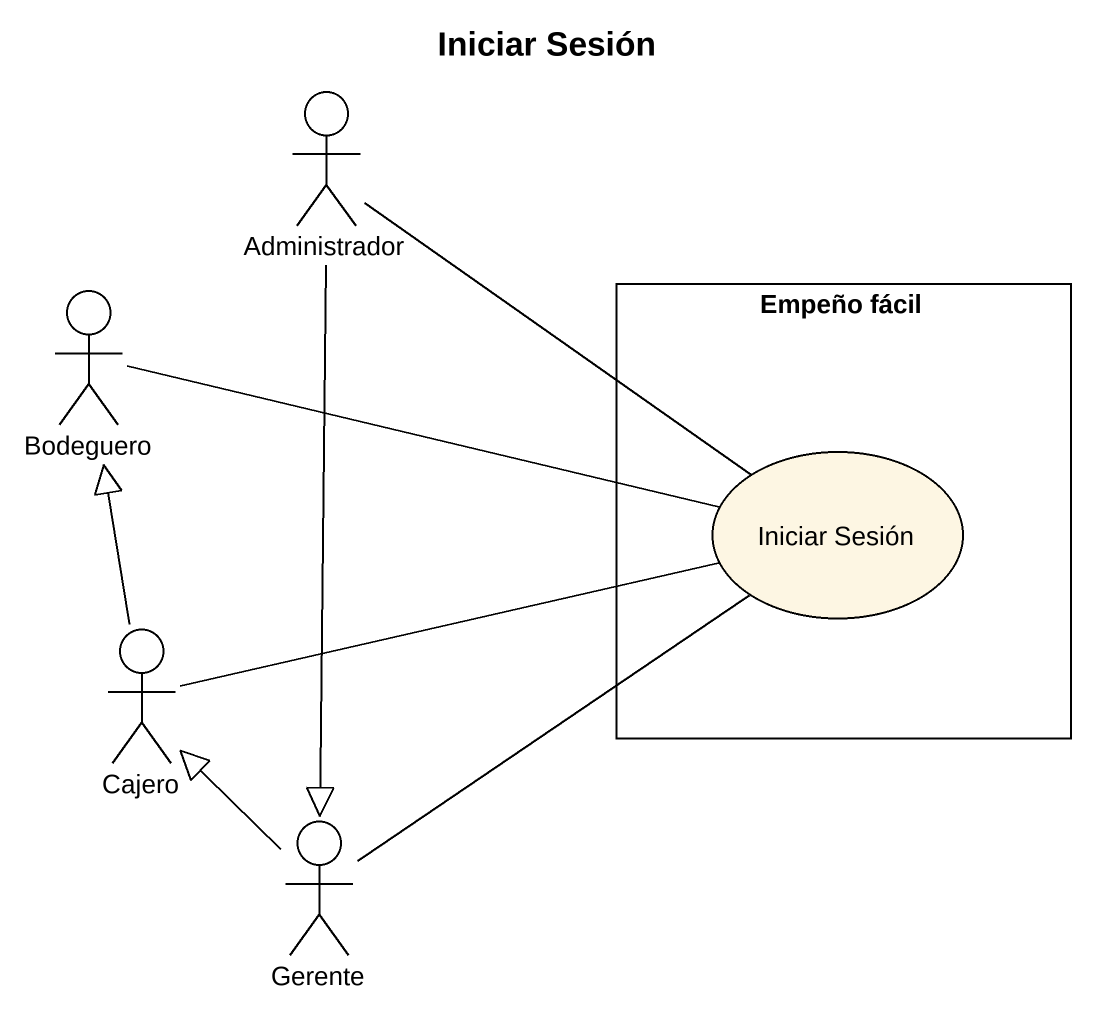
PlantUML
@startuml
title Iniciar Sesión
actor Administrador
actor Bodeguero
rectangle "Empeño fácil" as Empeño_fácil {
  usecase "Iniciar Sesión" as Iniciar_Sesión
}
actor Cajero
actor Gerente
Administrador -- Iniciar_Sesión
Administrador --|> Gerente
Bodeguero -right- Iniciar_Sesión
Cajero -up-|> Bodeguero
Cajero -right- Iniciar_Sesión
Gerente -up- Iniciar_Sesión
Gerente -up-|> Cajero
@enduml
